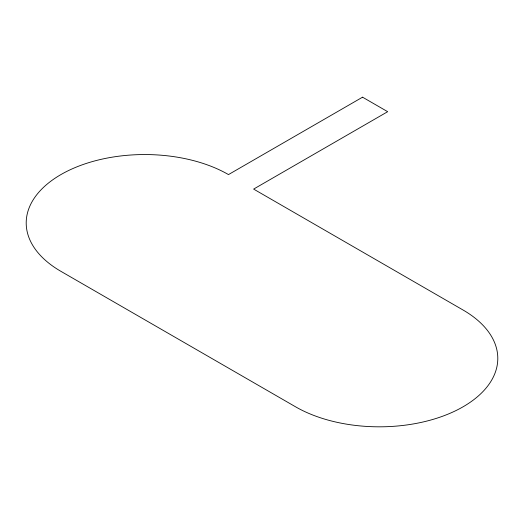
<?xml version="1.0" encoding="UTF-8"?>
<svg xmlns="http://www.w3.org/2000/svg" width="524" height="524" viewBox="0 0 524 524"><rect width="100%" height="100%" fill="white"/><g stroke="black" fill="none" stroke-linecap="round" stroke-linejoin="round"><path stroke-width="0.79" d="M362.549 97.182L228.484 174.584A118.496 68.415 0 0 0 60.908 174.584A118.496 68.415 0 0 0 60.908 271.334L295.516 406.781A118.496 68.415 0 0 0 463.092 406.781A118.496 68.415 0 0 0 463.092 310.031L253.623 189.092L387.681 111.691L362.549 97.182"/></g></svg>
